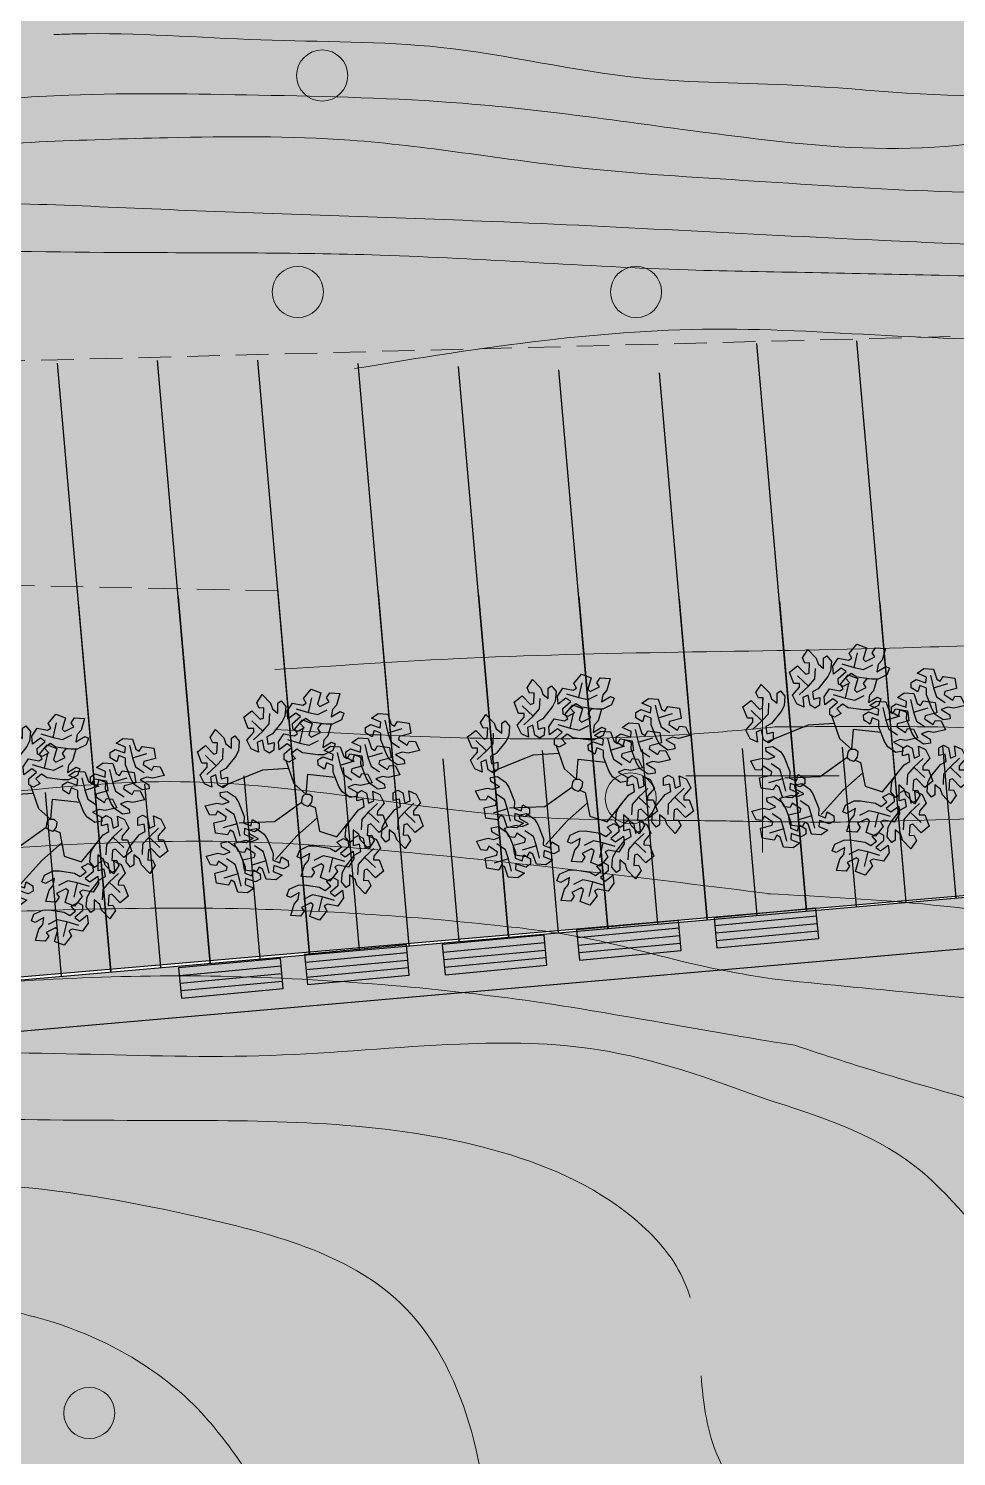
# Model space of a CAD drawing. Header units: millimetres. Extents: x 5637 to 6048, y 3385 to 3927.
# Drawn here: x 5752.01 to 5770.16, y 3622.94 to 3650.86 of the extents above; entities that cross this region are included whole.
import ezdxf

# ---------------------------------------------------------------- set-up
doc = ezdxf.new("R2010")
doc.units = ezdxf.units.MM
doc.linetypes.add('HIDDEN', pattern=[9.525, 6.35, -3.175])
for name, color, linetype, lineweight in [('3', 250, 'Continuous', 30), ('ground 1', 7, 'Continuous', 30), ('hatch', 253, 'Continuous', 13), ('project gr', 250, 'Continuous', 30)]:
    doc.layers.add(name, color=color, linetype=linetype, lineweight=lineweight)
for name, color, linetype in [('benches', 250, 'Continuous'), ('Contour Lines', 253, 'Continuous'), ('net', 250, 'Continuous'), ('trees old', 116, 'Continuous')]:
    doc.layers.add(name, color=color, linetype=linetype)
doc.layers.add('plants1', color=7, linetype='Continuous', true_color=0x89ee5d)

# ---------------------------------------------------------------- blocks, each defined once
blk = doc.blocks.new('net')
at = {"layer": 'ground 1', "color": 3, "lineweight": 15}
for p, q in [((0, 3), (0, -3)), ((0, 0), (-3, 0)), ((0, 0), (3, 0))]:
    blk.add_line(p, q, dxfattribs=at)
blk = doc.blocks.new('212')
at = {"color": 48, "linetype": 'Continuous'}
for p, q in [((2813.16, 4856.989), (2813.307, 4857.173)), ((2813.307, 4857.173), (2813.495, 4857.1)), ((2813.495, 4857.1), (2813.43, 4856.875)), ((2813.608, 4857), (2813.677, 4857.096)), ((2813.677, 4857.096), (2813.867, 4857.083)), ((2813.867, 4857.083), (2813.802, 4856.858)), ((2812.246, 4856.905), (2812.352, 4857.064)), ((2812.295, 4856.797), (2812.246, 4856.905)), ((2812.386, 4856.803), (2812.295, 4856.797)), ((2812.352, 4857.064), (2812.514, 4856.895)), ((2812.374, 4856.601), (2812.386, 4856.803)), ((2812.514, 4856.895), (2812.551, 4856.783)), ((2812.66, 4856.894), (2812.725, 4856.94)), ((2812.66, 4856.696), (2812.66, 4856.894)), ((2812.725, 4856.94), (2812.813, 4856.833)), ((2812.813, 4856.833), (2812.797, 4856.642)), ((2812.838, 4856.74), (2812.944, 4856.897)), ((2812.944, 4856.897), (2813.146, 4856.859)), ((2813.015, 4856.787), (2813.255, 4856.716)), ((2813.146, 4856.859), (2813.212, 4856.895)), ((2813.212, 4856.895), (2813.16, 4856.989)), ((2813.16, 4856.989), (2813.16, 4856.989)), ((2813.255, 4856.716), (2813.323, 4857.001)), ((2813.43, 4856.875), (2813.477, 4856.833)), ((2813.477, 4856.833), (2813.658, 4856.924)), ((2813.658, 4856.924), (2813.608, 4857)), ((2813.802, 4856.858), (2813.724, 4856.77)), ((2811.994, 4856.623), (2812.151, 4856.749)), ((2812.08, 4856.404), (2811.994, 4856.623)), ((2812.151, 4856.749), (2812.314, 4856.581)), ((2812.364, 4856.35), (2812.151, 4856.551)), ((2812.314, 4856.581), (2812.374, 4856.601)), ((2812.49, 4856.49), (2812.502, 4856.693)), ((2812.551, 4856.783), (2812.66, 4856.696)), ((2812.74, 4856.536), (2812.554, 4856.3)), ((2812.797, 4856.642), (2812.74, 4856.536)), ((2812.853, 4856.586), (2812.838, 4856.74)), ((2813.006, 4856.701), (2812.853, 4856.586)), ((2812.947, 4856.502), (2813.098, 4856.635)), ((2812.992, 4856.389), (2813.139, 4856.573)), ((2813.098, 4856.635), (2813.006, 4856.701)), ((2813.197, 4856.594), (2813.085, 4856.506)), ((2813.139, 4856.573), (2813.327, 4856.501)), ((2813.307, 4856.527), (2813.197, 4856.594)), ((2813.255, 4856.716), (2813.44, 4856.678)), ((2813.605, 4856.484), (2813.307, 4856.527)), ((2813.44, 4856.678), (2813.621, 4856.768)), ((2813.724, 4856.77), (2813.703, 4856.632)), ((2813.703, 4856.632), (2813.875, 4856.731)), ((2813.899, 4856.569), (2813.725, 4856.487)), ((2813.875, 4856.731), (2813.947, 4856.699)), ((2813.947, 4856.699), (2813.899, 4856.569)), ((2814.492, 4856.602), (2814.619, 4856.692)), ((2814.669, 4856.527), (2814.492, 4856.602)), ((2814.619, 4856.692), (2814.808, 4856.679)), ((2814.658, 4856.414), (2814.669, 4856.527)), ((2814.748, 4856.562), (2814.806, 4856.319)), ((2814.808, 4856.679), (2814.876, 4856.485)), ((2814.94, 4856.446), (2814.995, 4856.538)), ((2814.995, 4856.538), (2814.995, 4856.538)), ((2814.995, 4856.538), (2815.228, 4856.503)), ((2811.335, 4856.226), (2811.441, 4856.385)), ((2811.441, 4856.385), (2811.603, 4856.216)), ((2811.75, 4856.215), (2811.814, 4856.261)), ((2811.814, 4856.261), (2811.902, 4856.154)), ((2812.052, 4856.172), (2812.186, 4856.327)), ((2812.187, 4856.402), (2812.08, 4856.404)), ((2812.08, 4856.404), (2812.08, 4856.404)), ((2812.182, 4856.178), (2812.364, 4856.35)), ((2812.186, 4856.327), (2812.187, 4856.402)), ((2812.364, 4856.35), (2812.49, 4856.49)), ((2812.554, 4856.3), (2812.441, 4856.239)), ((2812.441, 4856.239), (2812.461, 4856.097)), ((2812.671, 4856.141), (2812.777, 4856.298)), ((2812.777, 4856.298), (2812.979, 4856.26)), ((2812.949, 4856.391), (2812.947, 4856.502)), ((2812.947, 4856.502), (2812.947, 4856.502)), ((2813.04, 4856.341), (2812.949, 4856.391)), ((2812.979, 4856.26), (2813.044, 4856.296)), ((2813.044, 4856.296), (2812.992, 4856.389)), ((2812.992, 4856.389), (2812.992, 4856.389)), ((2813.171, 4856.413), (2813.04, 4856.341)), ((2813.085, 4856.506), (2813.171, 4856.413)), ((2813.087, 4856.116), (2813.155, 4856.402)), ((2813.327, 4856.501), (2813.262, 4856.276)), ((2813.262, 4856.276), (2813.309, 4856.234)), ((2813.309, 4856.234), (2813.49, 4856.324)), ((2813.44, 4856.4), (2813.509, 4856.497)), ((2813.49, 4856.324), (2813.44, 4856.4)), ((2813.509, 4856.497), (2813.699, 4856.484)), ((2813.634, 4856.259), (2813.556, 4856.171)), ((2813.725, 4856.487), (2813.605, 4856.484)), ((2813.699, 4856.484), (2813.634, 4856.259)), ((2814.371, 4856.422), (2814.467, 4856.479)), ((2814.374, 4856.318), (2814.371, 4856.422)), ((2814.502, 4856.24), (2814.374, 4856.318)), ((2814.467, 4856.479), (2814.467, 4856.479)), ((2814.467, 4856.479), (2814.658, 4856.414)), ((2814.539, 4856.361), (2814.502, 4856.24)), ((2814.672, 4856.308), (2814.539, 4856.361)), ((2814.669, 4856.18), (2814.672, 4856.308)), ((2814.806, 4856.319), (2815.087, 4856.403)), ((2814.806, 4856.319), (2814.865, 4856.14)), ((2814.876, 4856.485), (2814.94, 4856.446)), ((2815.031, 4856.247), (2815.019, 4856.186)), ((2815.259, 4856.304), (2815.031, 4856.247)), ((2815.228, 4856.503), (2815.259, 4856.304)), ((2811.083, 4855.944), (2811.24, 4856.07)), ((2811.24, 4856.07), (2811.403, 4855.901)), ((2811.384, 4856.118), (2811.335, 4856.226)), ((2811.475, 4856.124), (2811.384, 4856.118)), ((2811.463, 4855.921), (2811.475, 4856.124)), ((2811.579, 4855.811), (2811.591, 4856.014)), ((2811.603, 4856.216), (2811.64, 4856.104)), ((2811.64, 4856.104), (2811.749, 4856.017)), ((2811.749, 4856.017), (2811.75, 4856.215)), ((2811.886, 4855.963), (2811.829, 4855.857)), ((2811.902, 4856.154), (2811.886, 4855.963)), ((2812.135, 4856.001), (2812.052, 4856.172)), ((2812.276, 4855.937), (2812.135, 4856.001)), ((2812.356, 4856.174), (2812.252, 4856.127)), ((2812.252, 4856.127), (2812.276, 4855.937)), ((2812.395, 4855.976), (2812.356, 4856.174)), ((2812.493, 4855.922), (2812.395, 4855.976)), ((2812.395, 4855.976), (2812.395, 4855.976)), ((2812.461, 4856.097), (2812.584, 4856.126)), ((2812.581, 4855.976), (2812.493, 4855.922)), ((2812.584, 4856.126), (2812.581, 4855.976)), ((2812.685, 4855.986), (2812.671, 4856.141)), ((2812.838, 4856.102), (2812.685, 4855.986)), ((2812.779, 4855.903), (2812.931, 4856.035)), ((2812.931, 4856.035), (2812.838, 4856.102)), ((2812.847, 4856.188), (2813.087, 4856.116)), ((2813.029, 4855.995), (2812.917, 4855.906)), ((2813.139, 4855.928), (2813.029, 4855.995)), ((2813.087, 4856.116), (2813.272, 4856.078)), ((2813.272, 4856.078), (2813.453, 4856.169)), ((2813.556, 4856.171), (2813.535, 4856.033)), ((2813.535, 4856.033), (2813.707, 4856.132)), ((2813.731, 4855.969), (2813.557, 4855.888)), ((2813.562, 4855.969), (2813.689, 4856.059)), ((2813.739, 4855.894), (2813.562, 4855.969)), ((2813.689, 4856.059), (2813.878, 4856.046)), ((2813.707, 4856.132), (2813.779, 4856.099)), ((2813.779, 4856.099), (2813.731, 4855.969)), ((2813.878, 4856.046), (2813.946, 4855.852)), ((2813.985, 4855.946), (2814.08, 4856.004)), ((2814.08, 4856.004), (2814.08, 4856.004)), ((2814.08, 4856.004), (2814.271, 4855.939)), ((2814.106, 4856.127), (2814.232, 4856.217)), ((2814.282, 4856.052), (2814.106, 4856.127)), ((2814.232, 4856.217), (2814.421, 4856.204)), ((2814.271, 4855.939), (2814.282, 4856.052)), ((2814.361, 4856.087), (2814.419, 4855.844)), ((2814.421, 4856.204), (2814.489, 4856.01)), ((2814.489, 4856.01), (2814.553, 4855.971)), ((2814.553, 4855.971), (2814.608, 4856.063)), ((2814.608, 4856.063), (2814.608, 4856.063)), ((2814.608, 4856.063), (2814.841, 4856.028)), ((2814.78, 4855.9), (2814.669, 4856.18)), ((2814.841, 4856.028), (2814.872, 4855.829)), ((2814.865, 4856.14), (2815.034, 4856.028)), ((2815.019, 4856.186), (2815.188, 4856.074)), ((2815.188, 4856.074), (2815.228, 4856.156)), ((2815.43, 4855.972), (2815.203, 4855.916)), ((2815.228, 4856.156), (2815.346, 4856.144)), ((2815.346, 4856.144), (2815.43, 4855.972)), ((2811.169, 4855.725), (2811.083, 4855.944)), ((2811.276, 4855.723), (2811.169, 4855.725)), ((2811.169, 4855.725), (2811.169, 4855.725)), ((2811.453, 4855.67), (2811.24, 4855.872)), ((2811.271, 4855.499), (2811.453, 4855.67)), ((2811.275, 4855.648), (2811.276, 4855.723)), ((2811.403, 4855.901), (2811.463, 4855.921)), ((2811.453, 4855.67), (2811.579, 4855.811)), ((2811.829, 4855.857), (2811.643, 4855.621)), ((2812.781, 4855.791), (2812.779, 4855.903)), ((2812.779, 4855.903), (2812.779, 4855.903)), ((2812.872, 4855.742), (2812.781, 4855.791)), ((2812.978, 4855.318), (2812.811, 4855.791)), ((2813.003, 4855.814), (2812.872, 4855.742)), ((2812.917, 4855.906), (2813.003, 4855.814)), ((2813.437, 4855.885), (2813.139, 4855.928)), ((2813.557, 4855.888), (2813.437, 4855.885)), ((2813.441, 4855.789), (2813.537, 4855.846)), ((2813.444, 4855.685), (2813.441, 4855.789)), ((2813.572, 4855.607), (2813.444, 4855.685)), ((2813.537, 4855.846), (2813.537, 4855.846)), ((2813.537, 4855.846), (2813.727, 4855.781)), ((2813.609, 4855.728), (2813.572, 4855.607)), ((2813.742, 4855.675), (2813.609, 4855.728)), ((2813.727, 4855.781), (2813.739, 4855.894)), ((2813.739, 4855.547), (2813.742, 4855.675)), ((2813.818, 4855.929), (2813.876, 4855.686)), ((2813.876, 4855.686), (2814.157, 4855.77)), ((2813.876, 4855.686), (2813.935, 4855.507)), ((2813.946, 4855.852), (2814.01, 4855.813)), ((2813.987, 4855.843), (2813.985, 4855.946)), ((2814.115, 4855.765), (2813.987, 4855.843)), ((2814.01, 4855.813), (2814.065, 4855.905)), ((2814.065, 4855.905), (2814.065, 4855.905)), ((2814.065, 4855.905), (2814.298, 4855.87)), ((2814.329, 4855.671), (2814.101, 4855.614)), ((2814.152, 4855.886), (2814.115, 4855.765)), ((2814.285, 4855.833), (2814.152, 4855.886)), ((2814.282, 4855.705), (2814.285, 4855.833)), ((2814.393, 4855.425), (2814.282, 4855.705)), ((2814.298, 4855.87), (2814.329, 4855.671)), ((2814.419, 4855.844), (2814.701, 4855.928)), ((2814.419, 4855.844), (2814.479, 4855.665)), ((2814.645, 4855.772), (2814.632, 4855.711)), ((2814.632, 4855.711), (2814.801, 4855.599)), ((2814.872, 4855.829), (2814.645, 4855.772)), ((2814.843, 4855.798), (2814.78, 4855.9)), ((2814.801, 4855.599), (2814.842, 4855.681)), ((2814.842, 4855.681), (2814.959, 4855.669)), ((2815, 4855.688), (2814.843, 4855.798)), ((2815.088, 4855.94), (2814.958, 4855.89)), ((2814.958, 4855.89), (2815.129, 4855.79)), ((2815.137, 4855.711), (2815, 4855.688)), ((2815.203, 4855.916), (2815.088, 4855.94)), ((2815.129, 4855.79), (2815.137, 4855.711)), ((2811.141, 4855.492), (2811.275, 4855.648)), ((2811.224, 4855.322), (2811.141, 4855.492)), ((2811.445, 4855.494), (2811.341, 4855.448)), ((2811.341, 4855.448), (2811.365, 4855.257)), ((2811.484, 4855.297), (2811.445, 4855.494)), ((2811.643, 4855.621), (2811.53, 4855.56)), ((2811.53, 4855.56), (2811.55, 4855.418)), ((2811.55, 4855.418), (2811.673, 4855.447)), ((2812.357, 4855.587), (2811.568, 4855.27)), ((2811.673, 4855.447), (2811.67, 4855.297)), ((2812.872, 4855.62), (2812.357, 4855.587)), ((2813.213, 4855.112), (2813.244, 4855.51)), ((2813.244, 4855.51), (2813.778, 4855.448)), ((2813.85, 4855.267), (2813.739, 4855.547)), ((2813.935, 4855.507), (2814.104, 4855.395)), ((2814.101, 4855.614), (2814.089, 4855.553)), ((2814.089, 4855.553), (2814.258, 4855.441)), ((2814.258, 4855.441), (2814.298, 4855.523)), ((2814.298, 4855.523), (2814.416, 4855.511)), ((2814.456, 4855.323), (2814.393, 4855.425)), ((2814.416, 4855.511), (2814.5, 4855.339)), ((2814.479, 4855.665), (2814.648, 4855.553)), ((2814.701, 4855.465), (2814.571, 4855.415)), ((2814.571, 4855.415), (2814.743, 4855.315)), ((2814.817, 4855.441), (2814.701, 4855.465)), ((2815.044, 4855.497), (2814.817, 4855.441)), ((2814.959, 4855.669), (2815.044, 4855.497)), ((2811.365, 4855.257), (2811.224, 4855.322)), ((2811.582, 4855.243), (2811.484, 4855.297)), ((2811.484, 4855.297), (2811.484, 4855.297)), ((2811.529, 4855.148), (2811.665, 4855.171)), ((2811.536, 4855.069), (2811.529, 4855.148)), ((2811.67, 4855.297), (2811.582, 4855.243)), ((2811.665, 4855.171), (2811.823, 4855.062)), ((2813.213, 4855.112), (2813.162, 4855.099)), ((2813.274, 4855.111), (2813.213, 4855.112)), ((2813.334, 4855.062), (2813.274, 4855.111)), ((2813.913, 4855.165), (2813.85, 4855.267)), ((2814.07, 4855.055), (2813.913, 4855.165)), ((2814.158, 4855.307), (2814.028, 4855.257)), ((2814.028, 4855.257), (2814.199, 4855.157)), ((2814.273, 4855.284), (2814.158, 4855.307)), ((2814.199, 4855.157), (2814.207, 4855.079)), ((2814.205, 4854.989), (2814.208, 4855.138)), ((2814.208, 4855.138), (2814.296, 4855.192)), ((2814.5, 4855.339), (2814.273, 4855.284)), ((2814.296, 4855.192), (2814.394, 4855.138)), ((2814.394, 4855.138), (2814.394, 4855.138)), ((2814.394, 4855.138), (2814.433, 4854.941)), ((2814.614, 4855.213), (2814.456, 4855.323)), ((2814.537, 4854.988), (2814.513, 4855.178)), ((2814.513, 4855.178), (2814.654, 4855.113)), ((2814.75, 4855.236), (2814.614, 4855.213)), ((2814.654, 4855.113), (2814.737, 4854.943)), ((2814.743, 4855.315), (2814.75, 4855.236)), ((2814.912, 4854.991), (2814.915, 4855.141)), ((2814.915, 4855.141), (2815.004, 4855.195)), ((2815.004, 4855.195), (2815.101, 4855.141)), ((2815.101, 4855.141), (2815.101, 4855.141)), ((2815.101, 4855.141), (2815.14, 4854.943)), ((2815.244, 4854.99), (2815.221, 4855.18)), ((2815.221, 4855.18), (2815.362, 4855.116)), ((2815.362, 4855.116), (2815.445, 4854.945)), ((2811.235, 4854.887), (2811.463, 4854.943)), ((2811.32, 4854.715), (2811.235, 4854.887)), ((2811.463, 4854.943), (2811.578, 4854.919)), ((2811.708, 4854.97), (2811.536, 4855.069)), ((2811.578, 4854.919), (2811.708, 4854.97)), ((2811.823, 4855.062), (2811.886, 4854.959)), ((2811.886, 4854.959), (2811.997, 4854.679)), ((2813.121, 4854.953), (2812.593, 4854.577)), ((2813.122, 4854.977), (2813.121, 4854.953)), ((2813.121, 4854.953), (2813.175, 4854.911)), ((2813.133, 4855.059), (2813.122, 4854.977)), ((2813.162, 4855.099), (2813.133, 4855.059)), ((2813.175, 4854.911), (2813.241, 4854.88)), ((2813.241, 4854.88), (2813.276, 4854.903)), ((2813.276, 4854.903), (2813.321, 4854.962)), ((2813.276, 4854.903), (2813.384, 4854.859)), ((2813.321, 4854.962), (2813.334, 4855.062)), ((2813.384, 4854.859), (2813.474, 4854.394)), ((2814.207, 4855.079), (2814.07, 4855.055)), ((2814.328, 4855.017), (2814.205, 4854.989)), ((2814.235, 4854.814), (2814.348, 4854.876)), ((2814.348, 4854.876), (2814.328, 4855.017)), ((2814.607, 4854.937), (2814.425, 4854.765)), ((2814.433, 4854.941), (2814.537, 4854.988)), ((2814.737, 4854.943), (2814.603, 4854.787)), ((2815.035, 4855.02), (2814.912, 4854.991)), ((2814.943, 4854.817), (2815.056, 4854.878)), ((2815.056, 4854.878), (2815.035, 4855.02)), ((2815.314, 4854.939), (2815.133, 4854.767)), ((2815.14, 4854.943), (2815.244, 4854.99)), ((2815.445, 4854.945), (2815.311, 4854.789)), ((2811.438, 4854.704), (2811.32, 4854.715)), ((2811.407, 4854.556), (2811.635, 4854.612)), ((2811.438, 4854.357), (2811.407, 4854.556)), ((2811.478, 4854.785), (2811.438, 4854.704)), ((2811.647, 4854.674), (2811.478, 4854.785)), ((2811.801, 4854.719), (2811.632, 4854.831)), ((2811.635, 4854.612), (2811.647, 4854.674)), ((2811.86, 4854.54), (2811.801, 4854.719)), ((2812.593, 4854.577), (2811.902, 4854.548)), ((2811.997, 4854.679), (2811.994, 4854.551)), ((2812.127, 4854.498), (2812.164, 4854.619)), ((2812.164, 4854.619), (2812.292, 4854.541)), ((2813.424, 4854.652), (2813.038, 4854.309)), ((2813.809, 4854.284), (2814.091, 4854.631)), ((2813.992, 4854.472), (2814.049, 4854.578)), ((2814.049, 4854.578), (2814.235, 4854.814)), ((2814.299, 4854.624), (2814.287, 4854.422)), ((2814.425, 4854.765), (2814.299, 4854.624)), ((2814.425, 4854.765), (2814.638, 4854.563)), ((2814.603, 4854.787), (2814.602, 4854.712)), ((2814.602, 4854.712), (2814.709, 4854.711)), ((2814.699, 4854.475), (2814.757, 4854.58)), ((2814.709, 4854.711), (2814.709, 4854.711)), ((2814.709, 4854.711), (2814.795, 4854.491)), ((2814.757, 4854.58), (2814.943, 4854.817)), ((2815.007, 4854.626), (2814.995, 4854.424)), ((2815.133, 4854.767), (2815.007, 4854.626)), ((2815.133, 4854.767), (2815.345, 4854.566)), ((2815.311, 4854.789), (2815.309, 4854.715)), ((2815.309, 4854.715), (2815.416, 4854.713)), ((2815.416, 4854.713), (2815.416, 4854.713)), ((2815.416, 4854.713), (2815.502, 4854.494)), ((2811.671, 4854.321), (2811.438, 4854.357)), ((2811.86, 4854.54), (2811.579, 4854.456)), ((2811.726, 4854.413), (2811.671, 4854.321)), ((2811.671, 4854.321), (2811.671, 4854.321)), ((2811.79, 4854.374), (2811.726, 4854.413)), ((2811.858, 4854.18), (2811.79, 4854.374)), ((2811.918, 4854.297), (2811.86, 4854.54)), ((2811.994, 4854.551), (2812.127, 4854.498)), ((2812.008, 4854.445), (2811.997, 4854.332)), ((2811.997, 4854.332), (2812.173, 4854.257)), ((2812.199, 4854.38), (2812.008, 4854.445)), ((2812.097, 4854.422), (2812.234, 4854.446)), ((2812.105, 4854.344), (2812.097, 4854.422)), ((2812.276, 4854.244), (2812.105, 4854.344)), ((2812.294, 4854.438), (2812.199, 4854.38)), ((2812.199, 4854.38), (2812.199, 4854.38)), ((2812.234, 4854.446), (2812.391, 4854.336)), ((2812.292, 4854.541), (2812.294, 4854.438)), ((2812.391, 4854.336), (2812.454, 4854.234)), ((2813.038, 4854.309), (2812.612, 4853.837)), ((2813.474, 4854.394), (2813.809, 4854.284)), ((2813.976, 4854.281), (2813.992, 4854.472)), ((2814.064, 4854.174), (2813.976, 4854.281)), ((2814.238, 4854.331), (2814.129, 4854.419)), ((2814.129, 4854.419), (2814.129, 4854.22)), ((2814.137, 4854.258), (2814.226, 4854.312)), ((2814.226, 4854.312), (2814.323, 4854.257)), ((2814.275, 4854.22), (2814.238, 4854.331)), ((2814.416, 4854.514), (2814.403, 4854.312)), ((2814.403, 4854.312), (2814.494, 4854.317)), ((2814.475, 4854.534), (2814.416, 4854.514)), ((2814.466, 4854.107), (2814.443, 4854.297)), ((2814.443, 4854.297), (2814.584, 4854.233)), ((2814.638, 4854.365), (2814.475, 4854.534)), ((2814.494, 4854.317), (2814.543, 4854.21)), ((2814.795, 4854.491), (2814.638, 4854.365)), ((2814.683, 4854.283), (2814.699, 4854.475)), ((2814.772, 4854.177), (2814.683, 4854.283)), ((2814.945, 4854.334), (2814.836, 4854.421)), ((2814.836, 4854.421), (2814.836, 4854.223)), ((2814.982, 4854.222), (2814.945, 4854.334)), ((2815.123, 4854.516), (2815.111, 4854.314)), ((2815.111, 4854.314), (2815.202, 4854.32)), ((2815.183, 4854.536), (2815.123, 4854.516)), ((2815.345, 4854.367), (2815.183, 4854.536)), ((2815.202, 4854.32), (2815.251, 4854.212)), ((2815.502, 4854.494), (2815.345, 4854.367)), ((2811.549, 4854.168), (2811.686, 4854.191)), ((2811.557, 4854.089), (2811.549, 4854.168)), ((2811.728, 4853.989), (2811.557, 4854.089)), ((2811.686, 4854.191), (2811.843, 4854.082)), ((2811.803, 4854.162), (2812.031, 4854.217)), ((2811.888, 4853.99), (2811.803, 4854.162)), ((2811.843, 4854.082), (2811.906, 4853.979)), ((2812.047, 4854.167), (2811.858, 4854.18)), ((2812.046, 4854.06), (2812.006, 4853.978)), ((2812.031, 4854.217), (2812.146, 4854.194)), ((2812.215, 4853.948), (2812.046, 4854.06)), ((2812.173, 4854.257), (2812.047, 4854.167)), ((2812.146, 4854.194), (2812.276, 4854.244)), ((2812.369, 4853.994), (2812.2, 4854.106)), ((2812.454, 4854.234), (2812.565, 4853.954)), ((2813.037, 4853.892), (2813.085, 4854.022)), ((2813.085, 4854.022), (2813.258, 4854.104)), ((2813.258, 4854.104), (2813.379, 4854.107)), ((2813.379, 4854.107), (2813.676, 4854.063)), ((2813.676, 4854.063), (2813.786, 4853.996)), ((2813.786, 4853.996), (2813.899, 4854.085)), ((2813.812, 4854.177), (2813.943, 4854.249)), ((2813.899, 4854.085), (2813.812, 4854.177)), ((2814.036, 4854.088), (2813.885, 4853.956)), ((2813.943, 4854.249), (2814.034, 4854.2)), ((2813.977, 4853.889), (2814.13, 4854.005)), ((2814.034, 4854.2), (2814.036, 4854.088)), ((2814.036, 4854.088), (2814.036, 4854.088)), ((2814.129, 4854.22), (2814.064, 4854.174)), ((2814.13, 4854.005), (2814.145, 4853.85)), ((2814.134, 4854.108), (2814.137, 4854.258)), ((2814.257, 4854.137), (2814.134, 4854.108)), ((2814.165, 4853.933), (2814.278, 4853.995)), ((2814.278, 4853.995), (2814.257, 4854.137)), ((2814.437, 4854.051), (2814.275, 4854.22)), ((2814.323, 4854.257), (2814.323, 4854.257)), ((2814.323, 4854.257), (2814.362, 4854.06)), ((2814.536, 4854.056), (2814.355, 4853.884)), ((2814.362, 4854.06), (2814.466, 4854.107)), ((2814.543, 4854.21), (2814.437, 4854.051)), ((2814.667, 4854.062), (2814.533, 4853.906)), ((2814.584, 4854.233), (2814.667, 4854.062)), ((2814.836, 4854.223), (2814.772, 4854.177)), ((2815.144, 4854.053), (2814.982, 4854.222)), ((2815.251, 4854.212), (2815.144, 4854.053)), ((2811.256, 4853.907), (2811.483, 4853.963)), ((2811.34, 4853.735), (2811.256, 4853.907)), ((2811.458, 4853.724), (2811.34, 4853.735)), ((2811.498, 4853.805), (2811.458, 4853.724)), ((2811.483, 4853.963), (2811.598, 4853.939)), ((2811.667, 4853.693), (2811.498, 4853.805)), ((2811.598, 4853.939), (2811.728, 4853.989)), ((2811.821, 4853.739), (2811.652, 4853.851)), ((2811.88, 4853.56), (2811.821, 4853.739)), ((2812.006, 4853.978), (2811.888, 4853.99)), ((2811.906, 4853.979), (2812.017, 4853.699)), ((2811.975, 4853.83), (2812.203, 4853.887)), ((2812.006, 4853.631), (2811.975, 4853.83)), ((2812.428, 4853.815), (2812.147, 4853.731)), ((2812.203, 4853.887), (2812.215, 4853.948)), ((2812.428, 4853.815), (2812.369, 4853.994)), ((2812.486, 4853.572), (2812.428, 4853.815)), ((2812.565, 4853.954), (2812.562, 4853.826)), ((2812.562, 4853.826), (2812.695, 4853.773)), ((2812.576, 4853.72), (2812.565, 4853.607)), ((2812.767, 4853.655), (2812.576, 4853.72)), ((2812.695, 4853.773), (2812.732, 4853.894)), ((2812.732, 4853.894), (2812.86, 4853.816)), ((2812.86, 4853.816), (2812.863, 4853.712)), ((2813.109, 4853.859), (2813.037, 4853.892)), ((2813.281, 4853.958), (2813.109, 4853.859)), ((2813.116, 4853.507), (2813.181, 4853.732)), ((2813.181, 4853.732), (2813.259, 4853.82)), ((2813.259, 4853.82), (2813.281, 4853.958)), ((2813.507, 4853.757), (2813.325, 4853.667)), ((2813.544, 4853.913), (2813.362, 4853.823)), ((2813.489, 4853.49), (2813.554, 4853.715)), ((2813.554, 4853.715), (2813.507, 4853.757)), ((2813.729, 4853.875), (2813.544, 4853.913)), ((2813.729, 4853.875), (2813.66, 4853.589)), ((2813.968, 4853.803), (2813.729, 4853.875)), ((2813.837, 4853.731), (2813.771, 4853.695)), ((2814.039, 4853.693), (2813.837, 4853.731)), ((2813.885, 4853.956), (2813.977, 4853.889)), ((2813.979, 4853.697), (2814.165, 4853.933)), ((2814.145, 4853.85), (2814.039, 4853.693)), ((2814.229, 4853.743), (2814.217, 4853.541)), ((2814.355, 4853.884), (2814.229, 4853.743)), ((2814.355, 4853.884), (2814.568, 4853.682)), ((2814.533, 4853.906), (2814.531, 4853.832)), ((2814.531, 4853.832), (2814.638, 4853.83)), ((2814.638, 4853.83), (2814.638, 4853.83)), ((2814.638, 4853.83), (2814.724, 4853.611)), ((2811.427, 4853.575), (2811.655, 4853.632)), ((2811.458, 4853.376), (2811.427, 4853.575)), ((2811.88, 4853.56), (2811.599, 4853.476)), ((2811.655, 4853.632), (2811.667, 4853.693)), ((2811.938, 4853.317), (2811.88, 4853.56)), ((2812.239, 4853.596), (2812.006, 4853.631)), ((2812.017, 4853.699), (2812.014, 4853.571)), ((2812.014, 4853.571), (2812.147, 4853.518)), ((2812.028, 4853.465), (2812.017, 4853.352)), ((2812.219, 4853.4), (2812.028, 4853.465)), ((2812.147, 4853.518), (2812.184, 4853.639)), ((2812.184, 4853.639), (2812.312, 4853.561)), ((2812.315, 4853.458), (2812.219, 4853.4)), ((2812.294, 4853.688), (2812.239, 4853.596)), ((2812.239, 4853.596), (2812.239, 4853.596)), ((2812.358, 4853.649), (2812.294, 4853.688)), ((2812.312, 4853.561), (2812.315, 4853.458)), ((2812.426, 4853.455), (2812.358, 4853.649)), ((2812.615, 4853.442), (2812.426, 4853.455)), ((2812.565, 4853.607), (2812.742, 4853.532)), ((2812.742, 4853.532), (2812.615, 4853.442)), ((2812.863, 4853.712), (2812.767, 4853.655)), ((2812.767, 4853.655), (2812.767, 4853.655)), ((2813.307, 4853.495), (2813.116, 4853.507)), ((2813.376, 4853.591), (2813.307, 4853.495)), ((2813.325, 4853.667), (2813.376, 4853.591)), ((2813.676, 4853.418), (2813.489, 4853.49)), ((2813.606, 4853.414), (2813.737, 4853.486)), ((2813.823, 4853.602), (2813.676, 4853.418)), ((2813.737, 4853.486), (2813.828, 4853.436)), ((2813.771, 4853.695), (2813.823, 4853.602)), ((2813.823, 4853.602), (2813.823, 4853.602)), ((2813.828, 4853.436), (2813.83, 4853.325)), ((2813.905, 4853.4), (2813.921, 4853.591)), ((2813.921, 4853.591), (2813.979, 4853.697)), ((2814.167, 4853.45), (2814.058, 4853.538)), ((2814.058, 4853.538), (2814.058, 4853.34)), ((2814.204, 4853.339), (2814.167, 4853.45)), ((2814.345, 4853.633), (2814.333, 4853.431)), ((2814.333, 4853.431), (2814.424, 4853.437)), ((2814.405, 4853.653), (2814.345, 4853.633)), ((2814.567, 4853.484), (2814.405, 4853.653)), ((2814.424, 4853.437), (2814.473, 4853.329)), ((2814.724, 4853.611), (2814.567, 4853.484)), ((2811.691, 4853.341), (2811.458, 4853.376)), ((2811.746, 4853.433), (2811.691, 4853.341)), ((2811.691, 4853.341), (2811.691, 4853.341)), ((2811.81, 4853.394), (2811.746, 4853.433)), ((2811.878, 4853.2), (2811.81, 4853.394)), ((2812.067, 4853.187), (2811.878, 4853.2)), ((2812.017, 4853.352), (2812.194, 4853.277)), ((2812.194, 4853.277), (2812.067, 4853.187)), ((2812.219, 4853.4), (2812.219, 4853.4)), ((2812.83, 4853.128), (2812.878, 4853.258)), ((2812.878, 4853.258), (2813.052, 4853.34)), ((2813.074, 4853.194), (2812.902, 4853.095)), ((2813.052, 4853.34), (2813.172, 4853.343)), ((2813.053, 4853.056), (2813.074, 4853.194)), ((2813.172, 4853.343), (2813.47, 4853.3)), ((2813.47, 4853.3), (2813.58, 4853.233)), ((2813.58, 4853.233), (2813.692, 4853.321)), ((2813.692, 4853.321), (2813.606, 4853.414)), ((2813.83, 4853.325), (2813.678, 4853.192)), ((2813.678, 4853.192), (2813.771, 4853.126)), ((2813.771, 4853.126), (2813.924, 4853.241)), ((2813.83, 4853.325), (2813.83, 4853.325)), ((2813.994, 4853.294), (2813.905, 4853.4)), ((2813.924, 4853.241), (2813.939, 4853.087)), ((2814.058, 4853.34), (2813.994, 4853.294)), ((2814.366, 4853.17), (2814.204, 4853.339)), ((2814.473, 4853.329), (2814.366, 4853.17)), ((2812.902, 4853.095), (2812.83, 4853.128)), ((2812.91, 4852.744), (2812.975, 4852.968)), ((2812.975, 4852.968), (2813.053, 4853.056)), ((2813.3, 4852.994), (2813.119, 4852.903)), ((2813.119, 4852.903), (2813.169, 4852.827)), ((2813.337, 4853.149), (2813.156, 4853.059)), ((2813.282, 4852.727), (2813.347, 4852.952)), ((2813.347, 4852.952), (2813.3, 4852.994)), ((2813.522, 4853.111), (2813.337, 4853.149)), ((2813.522, 4853.111), (2813.454, 4852.826)), ((2813.762, 4853.04), (2813.522, 4853.111)), ((2813.63, 4852.967), (2813.565, 4852.932)), ((2813.565, 4852.932), (2813.617, 4852.838)), ((2813.832, 4852.929), (2813.63, 4852.967)), ((2813.939, 4853.087), (2813.832, 4852.929)), ((2813.1, 4852.731), (2812.91, 4852.744)), ((2813.169, 4852.827), (2813.1, 4852.731)), ((2813.47, 4852.654), (2813.282, 4852.727)), ((2813.617, 4852.838), (2813.47, 4852.654)), ((2813.617, 4852.838), (2813.617, 4852.838))]:
    blk.add_line(p, q, dxfattribs=at)
at = {"layer": 'plants1', "color": 48, "linetype": 'Continuous'}
blk.add_line((2813.213, 4855.112), (2812.978, 4855.318), dxfattribs=at)
blk = doc.blocks.new('0354')
at = {"layer": 'benches', "lineweight": 25, "ltscale": 150, "true_color": 0xe0d1a3}
blk.add_hatch(color=9, dxfattribs=at).paths.add_polyline_path([(2510191, 359584), (2510591, 359584), (2510591, 360934), (2510191, 360934)])
at = {"layer": 'benches', "color": 3, "lineweight": 25, "ltscale": 150}
blk.add_lwpolyline([(2510191, 359584), (2510591, 359584), (2510591, 360934), (2510191, 360934)], close=True, dxfattribs=at)
at = {"layer": 'benches', "color": 1, "lineweight": 25, "ltscale": 150}
for points in [[(2510291, 360934), (2510291, 359584)], [(2510391, 360934), (2510391, 359584)], [(2510491, 360934), (2510491, 359584)]]:
    blk.add_lwpolyline(points, dxfattribs=at)

msp = doc.modelspace()

# ---------------------------------------------------------------- hatches: boundary and pattern name
at = {"layer": 'hatch', "true_color": 0xf8d293}
h = msp.add_hatch(dxfattribs=at)
h.set_pattern_fill('AR-SAND', color=41, scale=0.3, style=0)
h.set_pattern_definition([(37.5, (2816.3681, -1263.7476), (-0.018898007, 0.57804713), [0, -0.456, 0, -0.51, 0, -0.4875]), (7.5, (2816.3681, -1263.7476), (0.53093301, 0.84664382), [0, -0.246, 0, -0.411, 0, -0.1575]), (327.5, (2815.9991, -1263.7476), (0.93424256, 0.001697716), [0, -0.15, 0, -0.54, 0, -0.705]), (317.5, (2815.9991, -1263.7476), (0.90183798, 0.26330267), [0, -0.075, 0, -0.354, 0, -0.405])])
h.paths.add_polyline_path([(5740.993, 3631.312), (5780.841, 3634.798), (5782.584, 3614.874), (5742.736, 3611.388)])
h.paths.add_polyline_path([(5742.076, 3630.403), (5779.932, 3633.715), (5781.5, 3615.783), (5743.645, 3612.471)], flags=16)
at = {"layer": 'plants1'}
h = msp.add_hatch(dxfattribs=at)
h.set_pattern_fill('ANSI38', color=256, scale=3, style=0)
h.set_pattern_definition([(45, (2816.3681, -1263.7476), (-0.265165043, 0.265165043), []), (135, (2816.3681, -1263.7476), (-0.79549513, 0.265165043), [0.9375, -0.5625])])
edge = h.paths.add_edge_path()
edge.add_line((5725.364, 3655.929), (5797.285, 3662.691))
edge.add_line((5797.285, 3662.691), (5824.807, 3603.238))
edge.add_line((5824.807, 3603.238), (5824.228, 3590.88))
edge.add_line((5824.228, 3590.88), (5841.23, 3554.438))
edge.add_line((5841.23, 3554.438), (5849.602, 3542.469))
edge.add_line((5849.602, 3542.469), (5866.561, 3537.067))
edge.add_line((5866.561, 3537.067), (5872.441, 3524.382))
edge.add_line((5872.441, 3524.382), (5904.707, 3539.095))
edge.add_line((5904.707, 3539.095), (5918.188, 3538.464))
edge.add_line((5918.188, 3538.464), (5942.734, 3549.513))
edge.add_line((5942.734, 3549.513), (5952.304, 3561.86))
edge.add_line((5952.304, 3561.86), (5960.573, 3565.61))
edge.add_line((5960.573, 3565.61), (5967.929, 3564.035))
edge.add_line((5967.929, 3564.035), (5968.822, 3563.47))
edge.add_line((5968.822, 3563.47), (5964.54, 3561.462))
edge.add_line((5964.54, 3561.462), (5955.845, 3557.471))
edge.add_line((5955.845, 3557.471), (5946.359, 3544.948))
edge.add_line((5946.359, 3544.948), (5919.845, 3533.075))
edge.add_line((5919.845, 3533.075), (5906.098, 3533.757))
edge.add_line((5906.098, 3533.757), (5874.594, 3519.437))
edge.add_arc((5872.372, 3524.323), 5.368, 204.0277, 294.4439, ccw=False)
edge.add_line((5867.469, 3522.138), (5862.463, 3532.33))
edge.add_line((5862.463, 3532.33), (5846.443, 3537.982))
edge.add_line((5846.443, 3537.982), (5836.473, 3552.342))
edge.add_line((5836.473, 3552.342), (5835.014, 3554.644))
edge.add_line((5835.014, 3554.644), (5818.867, 3589.841))
edge.add_line((5818.867, 3589.841), (5819.521, 3602.274))
edge.add_line((5819.521, 3602.274), (5801.553, 3640.604))
edge.add_line((5801.553, 3640.604), (5788.295, 3640.187))
edge.add_line((5788.295, 3640.187), (5786.912, 3635.335))
edge.add_line((5786.912, 3635.335), (5741.72, 3631.437))
edge.add_line((5741.72, 3631.437), (5726.648, 3641.007))
edge.add_line((5726.648, 3641.007), (5725.364, 3655.929))
at = {"layer": 'plants1', "lineweight": 9, "true_color": 0x87ea5d}
h = msp.add_hatch(dxfattribs=at)
h.set_pattern_fill('GRASS', color=83, style=0)
h.set_pattern_definition([(90, (2816.3681, -1263.7476), (-0.70710678, 0.70710678), [0.1875, -1.22671356]), (45, (2816.3681, -1263.7476), (-0.70710678, 0.70710678), [0.1875, -0.8125]), (135, (2816.3681, -1263.7476), (-0.70710678, -0.70710678), [0.1875, -0.8125])])
edge = h.paths.add_edge_path()
edge.add_line((5983.543, 3551.446), (5969.641, 3562.838))
edge.add_line((5969.641, 3562.838), (5966.492, 3561.769))
edge.add_line((5966.492, 3561.769), (5955.921, 3557.3))
edge.add_line((5955.921, 3557.3), (5946.239, 3544.639))
edge.add_line((5946.239, 3544.639), (5920.217, 3532.994))
edge.add_line((5920.217, 3532.994), (5906.122, 3533.806))
edge.add_line((5906.122, 3533.806), (5874.303, 3518.906))
edge.add_arc((5872.286, 3523.588), 5.098, 205.9057, 293.3056, ccw=False)
edge.add_line((5867.7, 3521.361), (5862.632, 3531.794))
edge.add_line((5862.632, 3531.794), (5846.301, 3537.846))
edge.add_line((5846.301, 3537.846), (5835.705, 3553.19))
edge.add_line((5835.705, 3553.19), (5829.87, 3565.464))
edge.add_line((5829.87, 3565.464), (5818.952, 3589.788))
edge.add_line((5818.952, 3589.788), (5819.105, 3602.063))
edge.add_line((5819.105, 3602.063), (5812.502, 3616.946))
edge.add_line((5812.502, 3616.946), (5783.214, 3614.413))
edge.add_line((5783.214, 3614.413), (5742.277, 3610.94))
edge.add_line((5742.277, 3610.94), (5740.644, 3628.009))
edge.add_line((5740.644, 3628.009), (5728.217, 3636.089))
edge.add_line((5728.217, 3636.089), (5724.527, 3634.145))
edge.add_line((5724.527, 3634.145), (5745.964, 3596.015))
edge.add_line((5745.964, 3596.015), (5750.559, 3599.374))
edge.add_line((5750.559, 3599.374), (5769.623, 3566.839))
edge.add_line((5769.623, 3566.839), (5734.816, 3545.998))
edge.add_line((5734.816, 3545.998), (5735.197, 3544.983))
edge.add_line((5735.197, 3544.983), (5738.117, 3540.416))
edge.add_line((5738.117, 3540.416), (5741.545, 3535.468))
edge.add_line((5741.545, 3535.468), (5749.037, 3527.602))
edge.add_line((5749.037, 3527.602), (5798.599, 3480.165))
edge.add_arc((5805.583, 3474.341), 9.094, 39.829, 140.171, ccw=False)
edge.add_line((5812.566, 3480.165), (5813.836, 3478.643))
edge.add_line((5813.836, 3478.643), (5821.581, 3487.397))
edge.add_line((5821.581, 3487.397), (5830.343, 3479.658))
edge.add_line((5830.343, 3479.658), (5822.089, 3470.396))
edge.add_line((5822.089, 3470.396), (5822.851, 3469.382))
edge.add_line((5822.851, 3469.382), (5809.501, 3454.18))
edge.add_line((5809.501, 3454.18), (5804.183, 3458.066))
edge.add_line((5804.183, 3458.066), (5802.357, 3455.686))
edge.add_line((5802.357, 3455.686), (5805.85, 3451.087))
edge.add_line((5805.85, 3451.087), (5796.325, 3440.222))
edge.add_line((5796.325, 3440.222), (5784.02, 3450.626))
edge.add_line((5784.02, 3450.626), (5793.014, 3461.339))
edge.add_line((5793.014, 3461.339), (5795.526, 3459.325))
edge.add_line((5795.526, 3459.325), (5796.853, 3460.965))
edge.add_line((5796.853, 3460.965), (5791.157, 3465.936))
edge.add_line((5791.157, 3465.936), (5792.654, 3467.652))
edge.add_arc((5786.627, 3472.912), 8, 318.8869, 400.7908)
edge.add_line((5792.683, 3478.138), (5782.845, 3488.438))
edge.add_line((5782.845, 3488.438), (5763.729, 3506.991))
edge.add_line((5763.729, 3506.991), (5752.522, 3518.421))
edge.add_line((5752.522, 3518.421), (5734.816, 3536.224))
edge.add_line((5734.816, 3536.224), (5726.083, 3549.349))
edge.add_line((5726.083, 3549.349), (5715.102, 3569.233))
edge.add_line((5715.102, 3569.233), (5688.066, 3610.011))
edge.add_line((5688.066, 3610.011), (5687.669, 3609.779))
edge.add_line((5687.669, 3609.779), (5701.642, 3588.088))
edge.add_line((5701.642, 3588.088), (5696.039, 3584.445))
edge.add_line((5696.039, 3584.445), (5702.714, 3568.95))
edge.add_line((5702.714, 3568.95), (5693.954, 3563.085))
edge.add_line((5693.954, 3563.085), (5685.569, 3556.596))
edge.add_line((5685.569, 3556.596), (5723.081, 3502.397))
edge.add_line((5723.081, 3502.397), (5785.06, 3394.671))
edge.add_line((5785.06, 3394.671), (5883.788, 3413.05))
edge.add_line((5883.788, 3413.05), (5919.33, 3457.939))
edge.add_line((5919.33, 3457.939), (5966.333, 3498.085))
edge.add_line((5966.333, 3498.085), (6010.1, 3522.463))
edge.add_line((6010.1, 3522.463), (6039.964, 3496.517))
edge.add_line((6039.964, 3496.517), (6039.964, 3522.841))
edge.add_line((6039.964, 3522.841), (6037.045, 3526.909))
edge.add_line((6037.045, 3526.909), (6033.325, 3517.218))
edge.add_line((6033.325, 3517.218), (6030.351, 3517.764))
edge.add_line((6030.351, 3517.764), (6029.211, 3517.176))
edge.add_line((6029.211, 3517.176), (6022.483, 3530.585))
edge.add_line((6022.483, 3530.585), (6022.593, 3530.842))
edge.add_line((6022.593, 3530.842), (5996.701, 3552.464))
edge.add_line((5996.701, 3552.464), (5983.543, 3551.446))
at = {"layer": 'plants1', "true_color": 0x4ec6ac}
h = msp.add_hatch(dxfattribs=at)
h.set_pattern_fill('CROSS', color=123, scale=1.5, style=0)
h.set_pattern_definition([(0, (2816.3681, -1263.7476), (0.375, 0.375), [0.1875, -0.5625]), (90, (2816.46184, -1263.84136), (-0.375, 0.375), [0.1875, -0.5625])])
h.paths.add_polyline_path([(5742.076, 3630.403), (5779.932, 3633.715), (5781.5, 3615.783), (5743.645, 3612.471)])

# ---------------------------------------------------------------- linework, layer by layer
at = {"layer": 'Contour Lines', "lineweight": 5, "ltscale": 0.5}
for points in [[(5730.044, 3668.542), (5733.991, 3666.006), (5736.223, 3663.618), (5737.952, 3660.538), (5739.083, 3655.888), (5739.555, 3653.908), (5740.061, 3652.046), (5741.13, 3650.79), (5742.828, 3650.255), (5744.777, 3649.69), (5747.134, 3649.25), (5750.473, 3649.404), (5752.799, 3649.561), (5756.509, 3649.561), (5760.507, 3649.401), (5765.998, 3648.736), (5769.721, 3648.542), (5773.194, 3648.875), (5777.055, 3648.181), (5780.112, 3646.793), (5782.08, 3645.586), (5783.698, 3644.845), (5785.783, 3644.164), (5788.706, 3643.618), (5792.117, 3643.034), (5797.089, 3642.938), (5800.488, 3643.219), (5803.637, 3643.281), (5806.319, 3642.782), (5808.096, 3641.878), (5808.883, 3641.625)], [(5703.306, 3650.753), (5704.276, 3649.907), (5705.658, 3648.692), (5707.33, 3647.088), (5708.869, 3646.091), (5711.455, 3645.146), (5717.464, 3642.544), (5720.767, 3641.131), (5727.785, 3638.219), (5731.409, 3636.964), (5735.089, 3635.937), (5739.825, 3635.738), (5743.427, 3635.709), (5750.968, 3635.88), (5754.791, 3636.137), (5757.844, 3635.909), (5761.705, 3635.452), (5765.154, 3635.374), (5766.485, 3635.352)], [(5701.248, 3650.302), (5703.637, 3648.806), (5705.705, 3646.988), (5707.665, 3645.456), (5711.587, 3643.425), (5715.295, 3642.249), (5720.155, 3639.994), (5724.504, 3638.106), (5728.354, 3636.467), (5734.891, 3634.641), (5739.24, 3634.712), (5746.049, 3634.57), (5751.906, 3634.855), (5756.148, 3634.961), (5759.464, 3634.748), (5766.524, 3633.941)], [(5766.552, 3632.277), (5765.236, 3632.52), (5762.891, 3633.082), (5761.127, 3633.33), (5756.349, 3633.647), (5752.445, 3633.622), (5747.564, 3633.451), (5742.269, 3633.403), (5737.022, 3633.354), (5732.955, 3633.695), (5729.807, 3634.159), (5725.415, 3635.817), (5720.486, 3638.33), (5715.57, 3640.927), (5710.982, 3642.878), (5707.615, 3644.342), (5705.215, 3646.058), (5702.848, 3648.18), (5701.237, 3649.107), (5699.139, 3650.058)], [(5758.385, 3644.213), (5762.102, 3644.764), (5765.634, 3644.985), (5769.24, 3644.838), (5776.281, 3644.507), (5781.28, 3643.648)], [(5766.485, 3635.352), (5768.362, 3635.352), (5772.08, 3635.387), (5775.243, 3634.936), (5778.474, 3633.928), (5781.81, 3632.539), (5787.168, 3631.527), (5790.747, 3630.762), (5794.257, 3630.102), (5799.724, 3628.809), (5803.025, 3627.732), (5806.43, 3626.308), (5809.176, 3624.78), (5811.261, 3623.46), (5813.597, 3620.879), (5815.022, 3618.621), (5816.794, 3616.155), (5818.149, 3615.217), (5818.705, 3614.905)], [(5766.467, 3633.943), (5769.706, 3633.724), (5772.989, 3633.199), (5776.623, 3632.149), (5780.563, 3630.792), (5783.102, 3629.874), (5786.735, 3629.698), (5790.062, 3629.436), (5794.134, 3628.605), (5800.798, 3626.722), (5806.007, 3625.016), (5808.59, 3623.397), (5812.326, 3620.537), (5814.428, 3618.306), (5816.31, 3615.418), (5817.93, 3613.361), (5820.075, 3611.48)], [(5821.645, 3607.684), (5820.374, 3608.976), (5818.607, 3610.957), (5816.992, 3613.11), (5814.148, 3616.447), (5811.661, 3619.38), (5809.317, 3621.309), (5805.698, 3623.342), (5801.148, 3625.271), (5797.391, 3626.511), (5792.107, 3626.825), (5787.006, 3626.86), (5784.18, 3626.791), (5781.595, 3627.308), (5779.906, 3628.445), (5775.686, 3630.692), (5772.032, 3631.691), (5769.378, 3632.001), (5766.552, 3632.277)], [(5826.127, 3597.74), (5824.14, 3599.555), (5822.174, 3601.926), (5819.803, 3605.748), (5817.687, 3609.23), (5815.189, 3612.634), (5811.463, 3616.632), (5808.113, 3619.263), (5803.532, 3621.792), (5797.959, 3623.432), (5793.105, 3623.705), (5789.423, 3623.032), (5784.74, 3622.383), (5779.783, 3622.451), (5774.21, 3624.364), (5771.236, 3626.62), (5769.321, 3628.636), (5766.416, 3629.934)]]:
    msp.add_spline(points, degree=3, dxfattribs=at)
for points, knots in [([(5726.069, 3668.168), (5727.018, 3667.502), (5728.992, 3666.143), (5733.122, 3664.639), (5735.211, 3660.637), (5736.416, 3656.737), (5735.707, 3653.737), (5737.127, 3651.539), (5738.713, 3650.33), (5740.266, 3648.832), (5742.97, 3648.962), (5745.985, 3648.103), (5750.172, 3648.577), (5754.24, 3648.737), (5758.591, 3648.782), (5762.381, 3648.105), (5766.234, 3647.887), (5769.955, 3647.625), (5773.844, 3647.648), (5777.385, 3646.929), (5780.421, 3646.219), (5782.643, 3644.847), (5784.83, 3644.252), (5786.25, 3643.836), (5786.9, 3643.651), (5786.955, 3643.635)], [0.554176, 0.554176, 0.554176, 0.554176, 7.517031, 14.94725, 26.066953, 32.690436, 39.354155, 43.242102, 47.514387, 51.543769, 55.455504, 62.962808, 70.307948, 80.362956, 87.509893, 96.320804, 103.386991, 110.646976, 118.715636, 126.623028, 132.296976, 137.269776, 142.106294, 145.814041, 146.161092, 146.161092, 146.161092, 146.161092]), ([(5721.861, 3667.725), (5722.664, 3667.207), (5724.522, 3665.996), (5727.263, 3663.924), (5730.188, 3661.461), (5730.722, 3657.788), (5732.906, 3655.332), (5733.434, 3652.486), (5735.306, 3650.95), (5736.966, 3649.078), (5740.149, 3647.799), (5744.506, 3647.258), (5749.642, 3647.574), (5755.273, 3647.277), (5761.688, 3647.101), (5768.077, 3646.724), (5773.66, 3646.523), (5777.719, 3645.957), (5780.641, 3645.291), (5782.99, 3644.522), (5784.666, 3644.086), (5785.641, 3643.763), (5785.998, 3643.635)], [1.16155, 1.16155, 1.16155, 1.16155, 6.875804, 14.453574, 22.034571, 28.710484, 35.59757, 41.225425, 45.129765, 49.724903, 56.167263, 65.032994, 75.993591, 86.933965, 98.851833, 114.496219, 125.34296, 132.340525, 139.056529, 143.287015, 147.165739, 149.442003, 149.442003, 149.442003, 149.442003]), ([(5785.055, 3643.635), (5784.921, 3643.679), (5784.215, 3643.893), (5782.713, 3644.141), (5780.229, 3644.678), (5777.62, 3645.247), (5774.95, 3645.186), (5772.58, 3645.973), (5769.983, 3646.035), (5767.361, 3646.094), (5763.714, 3646.145), (5759.195, 3646.501), (5753.965, 3646.464), (5748.944, 3646.548), (5744.488, 3646.75), (5740.365, 3646.229), (5736.376, 3647.916), (5731.774, 3649.584), (5728.267, 3653.967), (5724.839, 3657.707), (5724.102, 3663.032), (5720.111, 3664.484), (5718.165, 3666.606), (5716.913, 3667.046), (5716.418, 3667.177)], [61.143917, 61.143917, 61.143917, 61.143917, 61.987655, 65.579228, 70.241031, 77.263003, 81.521455, 86.110891, 92.059168, 96.992817, 101.873992, 113.933737, 124.166627, 133.245919, 144.030661, 151.062919, 157.567662, 169.605422, 179.756245, 190.555813, 199.859025, 208.727613, 213.698783, 216.738881, 216.738881, 216.738881, 216.738881]), ([(5752.51, 3650.744), (5752.646, 3650.75), (5753.986, 3650.799), (5756.516, 3650.582), (5760.226, 3650.639), (5763.671, 3649.784), (5767.441, 3649.818), (5770.783, 3649.366), (5774.106, 3649.958), (5777.45, 3650.013), (5780.197, 3648.431), (5781.85, 3646.58), (5783.229, 3645.721), (5784.05, 3645.079), (5784.481, 3644.889)], [59.733084, 59.733084, 59.733084, 59.733084, 60.553714, 67.832988, 74.880018, 82.751708, 88.910259, 97.455929, 102.751255, 109.128897, 117.092148, 120.76125, 123.948469, 126.844672, 126.844672, 126.844672, 126.844672]), ([(5682.042, 3646.958), (5682.85, 3646.743), (5684.677, 3646.258), (5687.387, 3645.682), (5690.315, 3644.293), (5692.961, 3645.784), (5695.469, 3647.043), (5697.833, 3645.831), (5700.036, 3646.366), (5702.34, 3646.537), (5704.437, 3645.555), (5706.797, 3642.511), (5710.824, 3640.585), (5715.944, 3638.696), (5720.172, 3636.144), (5724.998, 3633.73), (5729.91, 3632.192), (5735.239, 3631.431), (5741.565, 3631.912), (5748.29, 3631.934), (5754.862, 3632.513), (5760.53, 3632.069), (5763.211, 3631.634), (5766.399, 3631.073), (5766.995, 3630.981)], [0, 0, 0, 0, 4.999936, 11.307485, 16.895893, 23.046679, 28.454837, 32.640265, 37.73097, 41.636129, 46.353452, 50.840475, 64.498525, 72.096655, 83.730058, 93.962223, 104.433725, 114.474104, 126.035349, 142.442922, 154.480865, 166.628364, 173.188607, 177.127494, 177.127494, 177.127494, 177.127494]), ([(5766.418, 3629.933), (5765.346, 3630.324), (5763.417, 3631.028), (5760.108, 3631.049), (5756.736, 3630.695), (5751.669, 3630.868), (5745.271, 3630.877), (5738.083, 3630.599), (5731.682, 3630.818), (5725.492, 3631.436), (5719.826, 3634.117), (5714.474, 3636.41), (5710.516, 3639.468), (5707.093, 3641.137), (5704.873, 3643.158), (5703.308, 3644.358), (5701.562, 3644.416), (5700.483, 3643.323), (5698.785, 3642.983), (5697.123, 3643.306), (5696.268, 3644.092), (5695.857, 3644.342)], [0, 0, 0, 0, 6.786934, 12.222578, 19.631953, 27.152115, 42.5771, 58.051831, 70.251627, 81.076592, 95.00478, 107.503059, 115.872739, 124.895998, 130.062143, 133.962362, 136.386575, 139.773453, 142.557745, 146.501777, 149.388634, 149.388634, 149.388634, 149.388634]), ([(5756.827, 3638.328), (5757.991, 3638.398), (5762.082, 3638.689), (5768.044, 3638.656), (5773.639, 3638.946), (5777.218, 3639.044), (5779.222, 3638.721), (5780.374, 3638.378), (5780.656, 3638.284)], [105.136159, 105.136159, 105.136159, 105.136159, 112.130889, 129.742697, 140.86207, 145.771608, 151.180725, 152.956817, 152.956817, 152.956817, 152.956817]), ([(5766.607, 3637.205), (5766.114, 3637.159), (5763.552, 3636.92), (5760.281, 3636.966), (5757.516, 3637.117), (5756.827, 3637.154)], [0, 0, 0, 0, 2.967576, 15.438276, 19.571886, 19.571886, 19.571886, 19.571886]), ([(5766.607, 3637.205), (5767.669, 3637.214), (5769.807, 3637.232), (5773.18, 3637.088), (5776.797, 3636.718), (5780.265, 3636.287), (5783.364, 3634.488), (5787.002, 3632.985), (5792.346, 3632.077), (5797.558, 3631.049), (5801.048, 3630.149), (5802.277, 3629.782)], [0, 0, 0, 0, 6.376419, 12.828984, 20.219634, 28.299772, 33.375898, 41.546868, 51.799458, 65.764143, 73.436884, 73.436884, 73.436884, 73.436884]), ([(5764.95, 3626.05), (5764.912, 3626.177), (5764.698, 3626.757), (5763.528, 3628.07), (5760.13, 3629.474), (5755.648, 3629.521), (5750.295, 3629.504), (5745.275, 3629.892), (5739.905, 3629.271), (5734.956, 3628.812), (5729.993, 3629.007), (5724.524, 3629.705), (5719.265, 3632.506), (5714.514, 3634.14), (5711.499, 3635.648), (5709.641, 3636.821), (5707.678, 3636.014), (5705.935, 3635.213), (5703.705, 3633.628), (5701.606, 3631.649), (5699.796, 3628.897), (5698.858, 3626.811), (5698.062, 3625.646), (5697.849, 3625.365)], [8.651429, 8.651429, 8.651429, 8.651429, 9.469984, 12.469148, 18.687985, 30.983778, 38.995306, 50.896906, 61.058259, 71.364476, 80.665358, 90.871261, 104.049784, 116.076967, 120.74091, 124.670631, 128.263417, 132.555625, 136.412423, 144.547607, 149.723315, 156.07839, 158.198331, 158.198331, 158.198331, 158.198331]), ([(5766.995, 3630.981), (5767.58, 3630.787), (5769.651, 3630.112), (5772.944, 3629.304), (5775.924, 3627.368), (5778.47, 3626.005), (5780.888, 3625.087), (5783.424, 3624.819), (5786.743, 3624.917), (5790.195, 3625.259), (5793.953, 3625.096), (5797.616, 3624.999), (5801.195, 3624.515), (5803.993, 3622.643), (5807.032, 3621.598), (5809.999, 3619.549), (5812.186, 3617.183), (5813.939, 3615.249), (5815.647, 3613.591), (5817.54, 3611.061), (5819.396, 3608.369), (5820.904, 3605.82), (5822.399, 3604.39), (5823.238, 3603.819), (5823.616, 3603.562)], [1.152792, 1.152792, 1.152792, 1.152792, 4.85368, 14.226834, 21.2631, 26.011105, 31.570652, 36.640943, 41.191172, 51.488586, 57.418572, 63.697693, 73.612144, 78.350862, 83.67788, 92.809998, 99.579016, 103.000245, 108.471556, 113.835499, 121.907176, 128.128952, 131.479851, 134.217045, 134.217045, 134.217045, 134.217045]), ([(5764.862, 3612.576), (5764.473, 3611.68), (5764.053, 3610.115), (5761.971, 3609.408), (5760.412, 3610.114), (5760.076, 3612.164), (5759.992, 3615.532), (5761.187, 3619.466), (5760.876, 3623.367), (5759.348, 3626.601), (5755.522, 3627.645), (5751.662, 3628.351), (5746.883, 3628.269), (5741.421, 3627.496), (5735.848, 3627.387), (5730.584, 3627.434), (5727.464, 3628.149), (5725.627, 3628.57)], [183.114394, 183.114394, 183.114394, 183.114394, 188.790242, 192.0124, 195.069869, 197.642535, 203.726403, 215.604642, 221.582046, 227.033103, 235.786682, 243.407754, 250.997264, 264.182571, 276.536675, 284.404425, 295.669148, 295.669148, 295.669148, 295.669148]), ([(5730.951, 3626.123), (5731.708, 3625.846), (5734.074, 3624.947), (5737.696, 3624.456), (5741.726, 3623.873), (5744.609, 3625.792), (5748.302, 3626.031), (5752.143, 3626.035), (5755.067, 3624.378), (5756.022, 3623.021), (5756.311, 3622.609)], [132.12807, 132.12807, 132.12807, 132.12807, 136.948171, 147.286067, 154.258536, 160.296764, 167.049094, 176.125782, 183.03726, 186.047434, 186.047434, 186.047434, 186.047434]), ([(5766.209, 3622), (5766.025, 3622.181), (5765.534, 3622.664), (5765.253, 3623.579), (5765.185, 3624.267), (5765.164, 3624.518)], [0, 0, 0, 0, 1.536247, 4.085208, 5.558905, 5.558905, 5.558905, 5.558905])]:
    msp.add_open_spline(points, degree=3, knots=knots, dxfattribs=at)
at = {"layer": 'plants1'}
msp.add_lwpolyline([(5919.845, 3533.075), (5906.098, 3533.757), (5874.594, 3519.437, -0.416343), (5867.469, 3522.138), (5862.463, 3532.33), (5846.443, 3537.982), (5836.473, 3552.342), (5835.014, 3554.644), (5818.867, 3589.841), (5819.521, 3602.274), (5801.553, 3640.604), (5788.295, 3640.187), (5786.912, 3635.335), (5741.72, 3631.437), (5726.648, 3641.007), (5725.364, 3655.929)], format="xyb", dxfattribs=at)
msp.add_lwpolyline([(5740.993, 3631.312), (5780.841, 3634.798), (5782.584, 3614.874), (5742.736, 3611.388)], close=True, dxfattribs=at)
msp.add_lwpolyline([(5742.076, 3630.403), (5779.932, 3633.715), (5781.5, 3615.783), (5743.645, 3612.471), (5742.076, 3630.403)], dxfattribs=at)
at = {"layer": 'project gr', "lineweight": 30}
for p, q in [((5767.229, 3633.609), (5766.258, 3644.703)), ((5769.173, 3633.779), (5768.212, 3644.758)), ((5753.622, 3632.419), (5752.581, 3644.318)), ((5755.566, 3632.589), (5754.535, 3644.373)), ((5757.51, 3632.759), (5756.494, 3644.376)), ((5759.454, 3632.929), (5758.458, 3644.314)), ((5761.398, 3633.099), (5760.422, 3644.252)), ((5763.341, 3633.269), (5762.386, 3644.19)), ((5765.285, 3633.439), (5764.35, 3644.128)), ((5755.571, 3632.587), (5754.945, 3639.749)), ((5757.515, 3632.757), (5756.889, 3639.909)), ((5759.459, 3632.927), (5758.855, 3639.83)), ((5761.403, 3633.097), (5760.817, 3639.789)), ((5763.347, 3633.267), (5762.78, 3639.748)), ((5765.29, 3633.438), (5764.742, 3639.707)), ((5767.234, 3633.608), (5766.704, 3639.666)), ((5753.628, 3632.417), (5753, 3639.589)), ((5769.178, 3633.778), (5768.666, 3639.625)), ((5762.375, 3633.182), (5762.063, 3636.746)), ((5764.318, 3633.353), (5764.02, 3636.764)), ((5766.262, 3633.523), (5765.977, 3636.787)), ((5768.206, 3633.693), (5767.933, 3636.81)), ((5770.15, 3633.863), (5769.89, 3636.834)), ((5758.487, 3632.842), (5758.174, 3636.416)), ((5760.431, 3633.012), (5760.119, 3636.581)), ((5754.599, 3632.502), (5754.286, 3636.086)), ((5756.543, 3632.672), (5756.23, 3636.251)), ((5752.656, 3632.332), (5752.342, 3635.921))]:
    msp.add_line(p, q, dxfattribs=at)
at = {"layer": 'project gr', "linetype": 'HIDDEN', "lineweight": 15, "ltscale": 0.1}
msp.add_lwpolyline([(5739.883, 3644.055), (5799.357, 3645.604, 0.00073), (5799.357, 3645.604, -0.226436), (5806.113, 3643.386, -1.236995)], format="xyb", dxfattribs=at)
msp.add_lwpolyline([(5756.893, 3639.871), (5751.007, 3639.984)], dxfattribs=at)
at = {"layer": 'trees old', "lineweight": 5, "ltscale": 0.5}
for centre in [(5757.755, 3649.944), (5757.755, 3649.944), (5757.279, 3645.712), (5757.279, 3645.712), (5763.893, 3645.712), (5763.893, 3645.712), (5763.789, 3635.808), (5763.789, 3635.808), (5753.201, 3623.79), (5753.201, 3623.79)]:
    msp.add_circle(centre, 0.5, dxfattribs=at)

# ---------------------------------------------------------------- block references
at = {"layer": '3', "xscale": 0.0014814810000541, "yscale": 0.0014814810000541, "zscale": 0.0014814810000541, "rotation": 95.35476840725543}
for p in [(6644.906, -19.787), (6642.216, -20.025), (6639.59, -20.31), (6634.434, -20.768), (6636.898, -20.504)]:
    msp.add_blockref('0354', p, dxfattribs=at)
at = {"layer": 'net', "lineweight": 5, "ltscale": 0.5, "xscale": 0.5, "yscale": 0.5, "zscale": 0.5}
msp.add_blockref('net', (5766.368, 3636.252), dxfattribs=at)
msp.add_blockref('net', (5766.368, 3636.252), dxfattribs=at)
at = {"layer": 'plants1'}
for p in [(2954.901, -1218.346), (2949.517, -1218.933), (2944.231, -1219.226), (2939.238, -1219.715)]:
    msp.add_blockref('212', p, dxfattribs=at)

doc.saveas('drawing.dxf')
